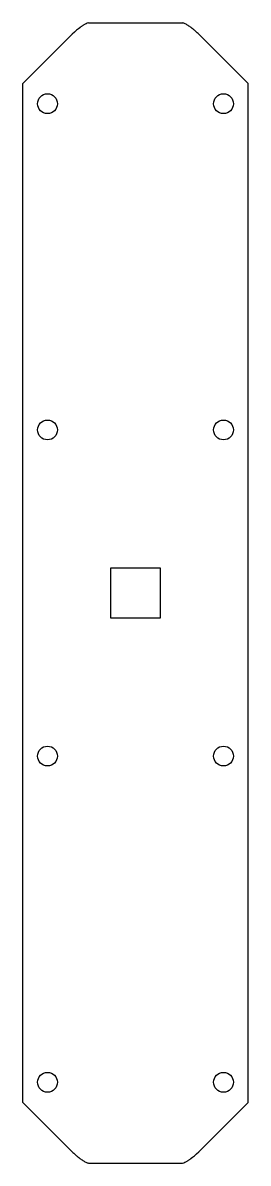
# Model space of a CAD drawing. Header units: millimetres. Extents: x -28 to 28, y -282 to 0.
import ezdxf

# ---------------------------------------------------------------- set-up
doc = ezdxf.new("R2010")
doc.units = ezdxf.units.MM

msp = doc.modelspace()

# ---------------------------------------------------------------- linework, layer by layer
at = {"color": 7, "linetype": 'Continuous', "lineweight": 25}
for p, q in [((-11.63, 0), (11.63, 0)), ((-27.84, -15), (-15.64, -2.8)), ((15.64, -2.8), (27.84, -15)), ((-27.84, -267), (-27.84, -15)), ((27.84, -267), (27.84, -15)), ((6.15, -134.85), (-6.15, -134.85)), ((-6.15, -134.85), (-6.15, -147.15)), ((6.15, -147.15), (6.15, -134.85)), ((-6.15, -147.15), (6.15, -147.15)), ((-15.64, -279.2), (-27.84, -267)), ((15.64, -279.2), (27.84, -267)), ((-11.63, -282), (11.63, -282))]:
    msp.add_line(p, q, dxfattribs=at)
for centre in [(-21.74, -20), (21.74, -20), (-21.74, -100.67), (21.74, -100.67), (-21.74, -181.33), (21.74, -181.33), (-21.74, -262), (21.74, -262)]:
    msp.add_circle(centre, 2.45, dxfattribs=at)
for points, knots in [([(-11.63, 0), (-11.99, -0.12), (-12.37, -0.29), (-12.83, -0.56), (-12.92, -0.61), (-13.08, -0.72), (-13.16, -0.77), (-13.33, -0.88), (-13.42, -0.94), (-13.54, -1.04), (-13.59, -1.07), (-13.65, -1.12), (-13.68, -1.13), (-13.71, -1.16), (-13.72, -1.17), (-13.74, -1.18), (-13.76, -1.2), (-14.19, -1.52), (-14.81, -2.05), (-15.64, -2.8)], [0, 0, 0, 0, 0.25, 0.25, 0.3125, 0.3125, 0.375, 0.375, 0.4375, 0.4375, 0.46875, 0.46875, 0.484375, 0.484375, 0.492188, 0.492188, 0.5, 0.5, 1, 1, 1, 1]), ([(15.64, -2.8), (15.39, -2.57), (14.93, -2.17), (14.31, -1.63), (13.81, -1.23), (13.4, -0.93), (13.03, -0.68), (12.67, -0.47), (12.31, -0.28), (11.97, -0.12), (11.74, -0.04), (11.63, 0)], [0, 0, 0, 0, 0.206292, 0.372953, 0.500085, 0.594723, 0.684543, 0.769736, 0.850527, 0.927179, 1, 1, 1, 1]), ([(-15.64, -279.2), (-15.39, -279.43), (-14.93, -279.83), (-14.31, -280.37), (-13.81, -280.77), (-13.4, -281.07), (-13.03, -281.32), (-12.67, -281.53), (-12.31, -281.72), (-11.97, -281.88), (-11.74, -281.96), (-11.63, -282)], [0, 0, 0, 0, 0.206292, 0.372953, 0.500085, 0.594723, 0.684543, 0.769736, 0.850527, 0.927179, 1, 1, 1, 1]), ([(11.63, -282), (11.99, -281.88), (12.37, -281.71), (12.83, -281.44), (12.92, -281.39), (13.08, -281.28), (13.16, -281.23), (13.33, -281.12), (13.42, -281.06), (13.54, -280.96), (13.59, -280.93), (13.65, -280.88), (13.68, -280.87), (13.71, -280.84), (13.72, -280.83), (13.74, -280.82), (13.76, -280.8), (14.19, -280.48), (14.81, -279.95), (15.64, -279.2)], [0, 0, 0, 0, 0.25, 0.25, 0.3125, 0.3125, 0.375, 0.375, 0.4375, 0.4375, 0.46875, 0.46875, 0.484375, 0.484375, 0.492188, 0.492188, 0.5, 0.5, 1, 1, 1, 1])]:
    msp.add_open_spline(points, degree=3, knots=knots, dxfattribs=at)

doc.saveas('drawing.dxf')
